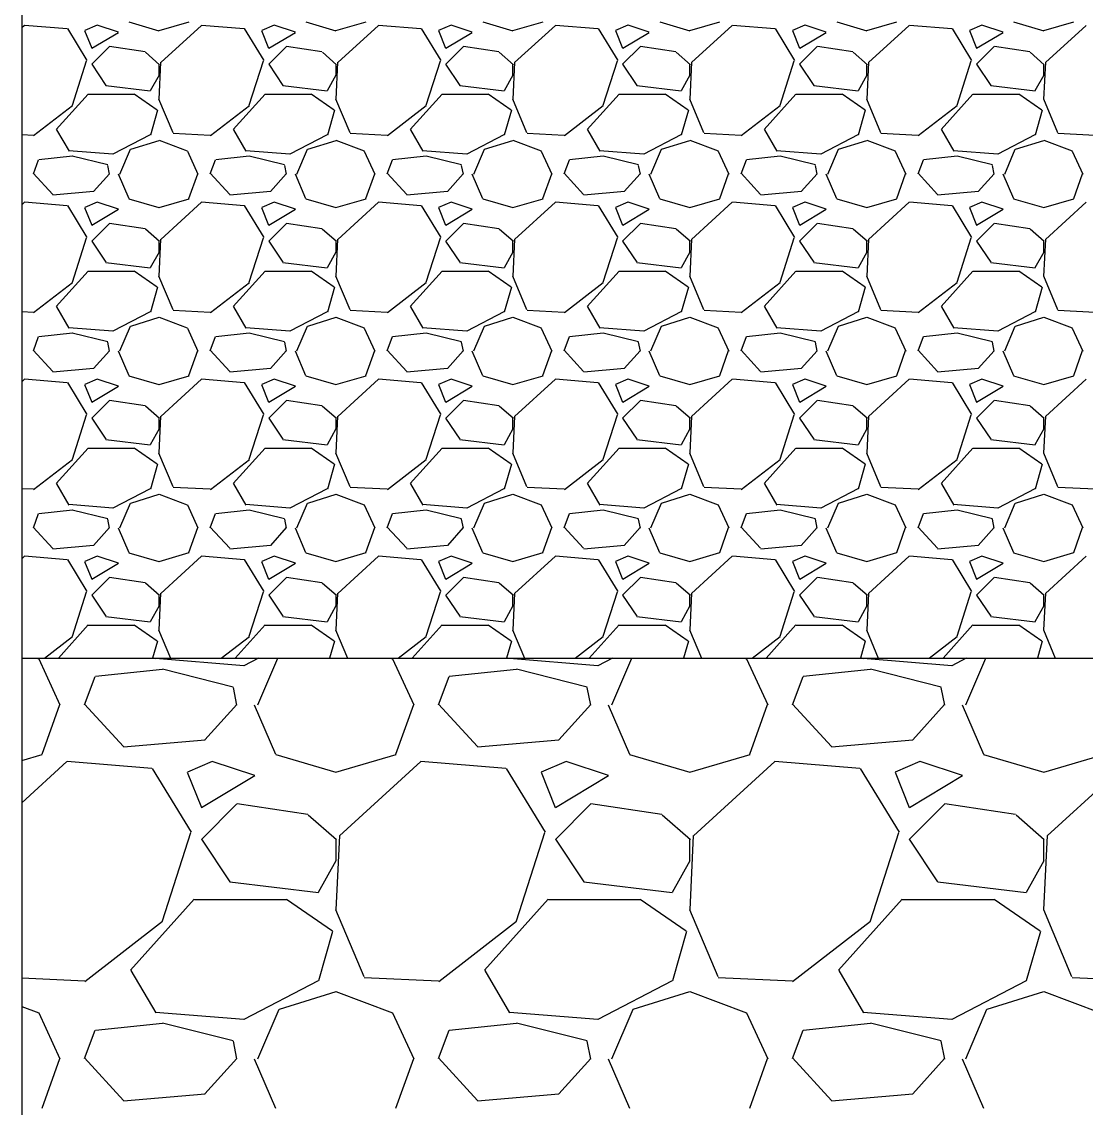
# Model space of a CAD drawing. Header units: metres. Extents: x 0 to 298, y 0 to 162.
# Drawn here: x 124.583 to 126.478, y 49.542 to 51.477 of the extents above; entities that cross this region are included whole.
import ezdxf

# ---------------------------------------------------------------- set-up
doc = ezdxf.new("R2010")
doc.units = ezdxf.units.M
doc.header["$MEASUREMENT"] = 0

msp = doc.modelspace()

# ---------------------------------------------------------------- linework, layer by layer
for p, q in [((124.58303, 53.5635), (124.58303, 47.10493)), ((124.77375, 51.47657), (124.8273, 51.46082)), ((124.82747, 51.46093), (124.88103, 51.47668)), ((125.08878, 51.47657), (125.14234, 51.46082)), ((125.14251, 51.46093), (125.19606, 51.47668)), ((125.40381, 51.47657), (125.45737, 51.46082)), ((125.45754, 51.46093), (125.5111, 51.47668)), ((125.71885, 51.47657), (125.7724, 51.46082)), ((125.77257, 51.46093), (125.82613, 51.47668)), ((126.03388, 51.47657), (126.08744, 51.46082)), ((126.08761, 51.46093), (126.14116, 51.47668)), ((126.34892, 51.47657), (126.40247, 51.46082)), ((126.40264, 51.46093), (126.4562, 51.47668)), ((124.58789, 51.47034), (124.58303, 51.4659)), ((124.66373, 51.464), (124.58812, 51.4703)), ((124.69947, 51.40771), (124.66482, 51.46442)), ((124.69494, 51.46094), (124.70754, 51.42944)), ((124.71725, 51.47054), (124.6952, 51.46109)), ((124.70789, 51.42951), (124.75515, 51.45786)), ((124.75515, 51.45792), (124.71734, 51.47052)), ((124.90292, 51.47033), (124.83046, 51.40418)), ((124.97876, 51.464), (124.90315, 51.4703)), ((125.01451, 51.40771), (124.97986, 51.46442)), ((125.00998, 51.46094), (125.02258, 51.42944)), ((125.03228, 51.47054), (125.01023, 51.46109)), ((125.02292, 51.42951), (125.07018, 51.45786)), ((125.07018, 51.45792), (125.03238, 51.47052)), ((125.21795, 51.47033), (125.1455, 51.40418)), ((125.2938, 51.464), (125.21819, 51.4703)), ((125.32955, 51.40771), (125.29489, 51.46442)), ((125.32501, 51.46094), (125.33761, 51.42944)), ((125.34732, 51.47054), (125.32527, 51.46109)), ((125.33796, 51.42951), (125.38521, 51.45786)), ((125.38522, 51.45792), (125.34741, 51.47052)), ((125.53299, 51.47033), (125.46053, 51.40418)), ((125.60883, 51.464), (125.53322, 51.4703)), ((125.64458, 51.40772), (125.60993, 51.46442)), ((125.64004, 51.46094), (125.65264, 51.42944)), ((125.66235, 51.47054), (125.6403, 51.46109)), ((125.65299, 51.42951), (125.70025, 51.45786)), ((125.70025, 51.45792), (125.66245, 51.47052)), ((125.84802, 51.47033), (125.77556, 51.40418)), ((125.92386, 51.464), (125.84826, 51.4703)), ((125.95962, 51.40772), (125.92497, 51.46442)), ((125.95508, 51.46094), (125.96768, 51.42944)), ((125.97739, 51.47054), (125.95533, 51.46109)), ((125.96803, 51.42951), (126.01528, 51.45786)), ((126.01529, 51.45792), (125.97748, 51.47052)), ((126.16305, 51.47033), (126.0906, 51.40418)), ((126.2389, 51.464), (126.16329, 51.4703)), ((126.27466, 51.40772), (126.24, 51.46442)), ((126.27011, 51.46094), (126.28271, 51.42944)), ((126.29242, 51.47054), (126.27037, 51.46109)), ((126.28306, 51.42951), (126.33032, 51.45786)), ((126.33032, 51.45792), (126.29252, 51.47052)), ((126.47809, 51.47033), (126.40563, 51.40418)), ((124.73923, 51.43253), (124.70773, 51.40103)), ((124.80251, 51.42321), (124.7395, 51.43266)), ((124.82835, 51.40028), (124.80315, 51.42233)), ((125.05427, 51.43253), (125.02276, 51.40103)), ((125.11754, 51.42321), (125.05454, 51.43266)), ((125.14339, 51.40028), (125.11819, 51.42233)), ((125.3693, 51.43253), (125.3378, 51.40103)), ((125.43258, 51.42321), (125.36957, 51.43266)), ((125.45842, 51.40028), (125.43322, 51.42233)), ((125.68434, 51.43253), (125.65283, 51.40103)), ((125.74761, 51.42321), (125.6846, 51.43266)), ((125.77346, 51.40027), (125.74826, 51.42233)), ((125.99937, 51.43253), (125.96787, 51.40103)), ((126.06264, 51.42321), (125.99964, 51.43266)), ((126.0885, 51.40027), (126.06329, 51.42232)), ((126.3144, 51.43253), (126.2829, 51.40103)), ((126.37768, 51.42321), (126.31467, 51.43266)), ((126.40353, 51.40027), (126.37833, 51.42232)), ((124.67313, 51.32826), (124.69834, 51.40702)), ((124.70764, 51.40129), (124.73284, 51.36349)), ((124.83028, 51.40464), (124.82713, 51.33849)), ((124.82749, 51.38221), (124.82749, 51.40111)), ((124.98817, 51.32826), (125.01337, 51.40702)), ((125.02268, 51.40129), (125.04788, 51.36349)), ((125.14531, 51.40464), (125.14216, 51.33849)), ((125.14253, 51.38221), (125.14253, 51.40111)), ((125.3032, 51.32826), (125.32841, 51.40702)), ((125.33771, 51.40129), (125.36291, 51.36349)), ((125.46034, 51.40465), (125.45719, 51.33849)), ((125.45756, 51.38221), (125.45756, 51.40111)), ((125.61824, 51.32826), (125.64344, 51.40702)), ((125.65274, 51.40129), (125.67795, 51.36349)), ((125.77537, 51.40465), (125.77222, 51.33849)), ((125.77259, 51.38221), (125.77259, 51.40111)), ((125.93327, 51.32826), (125.95847, 51.40702)), ((125.96778, 51.40129), (125.99298, 51.36349)), ((126.09041, 51.40465), (126.08726, 51.33849)), ((126.08763, 51.38221), (126.08763, 51.40111)), ((126.2483, 51.32826), (126.27351, 51.40702)), ((126.28281, 51.40129), (126.30801, 51.36349)), ((126.40544, 51.40465), (126.40229, 51.33849)), ((126.40266, 51.38221), (126.40266, 51.40111)), ((124.81231, 51.35405), (124.82806, 51.3824)), ((125.12734, 51.35405), (125.14309, 51.3824)), ((125.44238, 51.35405), (125.45813, 51.3824)), ((125.75741, 51.35405), (125.77316, 51.38241)), ((126.07245, 51.35405), (126.0882, 51.38241)), ((126.38748, 51.35405), (126.40324, 51.38241)), ((124.73303, 51.36317), (124.81179, 51.35372)), ((125.04807, 51.36317), (125.12683, 51.35372)), ((125.3631, 51.36317), (125.44186, 51.35372)), ((125.67813, 51.36317), (125.75689, 51.35372)), ((125.99317, 51.36317), (126.07193, 51.35372)), ((126.3082, 51.36317), (126.38696, 51.35372)), ((124.64454, 51.28494), (124.70125, 51.34795)), ((124.70148, 51.34755), (124.78339, 51.34755)), ((124.78323, 51.34834), (124.82418, 51.31999)), ((124.82662, 51.33941), (124.85182, 51.27956)), ((124.95958, 51.28495), (125.01628, 51.34795)), ((125.01651, 51.34755), (125.09842, 51.34755)), ((125.09826, 51.34834), (125.13921, 51.31999)), ((125.14165, 51.33942), (125.16686, 51.27956)), ((125.27461, 51.28495), (125.33132, 51.34795)), ((125.33155, 51.34755), (125.41346, 51.34755)), ((125.41329, 51.34834), (125.45425, 51.31999)), ((125.45669, 51.33942), (125.48189, 51.27956)), ((125.58964, 51.28495), (125.64635, 51.34796)), ((125.64658, 51.34755), (125.72849, 51.34755)), ((125.72833, 51.34834), (125.76928, 51.31999)), ((125.77172, 51.33942), (125.79692, 51.27957)), ((125.90468, 51.28495), (125.96138, 51.34796)), ((125.96161, 51.34755), (126.04352, 51.34755)), ((126.04336, 51.34835), (126.08432, 51.31999)), ((126.08675, 51.33943), (126.11195, 51.27957)), ((126.21971, 51.28495), (126.27641, 51.34796)), ((126.27665, 51.34755), (126.35856, 51.34755)), ((126.35839, 51.34835), (126.39935, 51.31999)), ((126.40178, 51.33943), (126.42698, 51.27957)), ((124.60395, 51.27412), (124.67326, 51.32767)), ((124.82468, 51.31908), (124.81208, 51.27498)), ((124.91898, 51.27411), (124.98829, 51.32767)), ((125.13971, 51.31908), (125.12711, 51.27498)), ((125.23402, 51.27411), (125.30332, 51.32767)), ((125.45475, 51.31908), (125.44214, 51.27497)), ((125.54905, 51.27411), (125.61836, 51.32766)), ((125.76978, 51.31908), (125.75718, 51.27497)), ((125.86408, 51.27411), (125.93339, 51.32766)), ((126.08482, 51.31908), (126.07221, 51.27497)), ((126.17912, 51.2741), (126.24843, 51.32766)), ((126.39985, 51.31908), (126.38725, 51.27497)), ((124.66778, 51.24643), (124.64572, 51.28423)), ((124.98281, 51.24643), (124.96076, 51.28423)), ((125.29785, 51.24643), (125.2758, 51.28423)), ((125.61288, 51.24643), (125.59083, 51.28423)), ((125.92792, 51.24643), (125.90587, 51.28423)), ((126.24296, 51.24642), (126.2209, 51.28423)), ((124.58303, 51.27602), (124.60373, 51.27503)), ((124.81152, 51.27547), (124.74536, 51.24081)), ((124.7771, 51.24984), (124.82751, 51.26559)), ((124.82741, 51.26568), (124.87782, 51.24677)), ((124.8526, 51.27818), (124.91876, 51.27503)), ((125.12655, 51.27547), (125.06039, 51.24081)), ((125.09213, 51.24984), (125.14254, 51.26559)), ((125.14245, 51.26568), (125.19285, 51.24677)), ((125.16764, 51.27818), (125.23379, 51.27503)), ((125.44158, 51.27547), (125.37543, 51.24082)), ((125.40717, 51.24984), (125.45757, 51.26559)), ((125.45748, 51.26568), (125.50789, 51.24677)), ((125.48267, 51.27818), (125.54883, 51.27503)), ((125.75662, 51.27547), (125.69046, 51.24082)), ((125.7222, 51.24984), (125.77261, 51.26559)), ((125.77251, 51.26568), (125.82292, 51.24677)), ((125.7977, 51.27818), (125.86386, 51.27503)), ((126.07165, 51.27547), (126.00549, 51.24082)), ((126.03724, 51.24984), (126.08764, 51.26559)), ((126.08755, 51.26568), (126.13795, 51.24677)), ((126.11274, 51.27818), (126.17889, 51.27503)), ((126.38668, 51.27547), (126.32052, 51.24082)), ((126.35227, 51.24984), (126.40267, 51.26559)), ((126.40258, 51.26568), (126.45299, 51.24677)), ((126.42777, 51.27818), (126.49393, 51.27503)), ((124.74548, 51.24082), (124.66672, 51.24712)), ((124.75778, 51.20566), (124.77668, 51.24977)), ((124.87791, 51.24653), (124.89682, 51.20558)), ((125.06051, 51.24082), (124.98175, 51.24712)), ((125.07281, 51.20566), (125.09171, 51.24977)), ((125.19295, 51.24653), (125.21185, 51.20558)), ((125.37555, 51.24082), (125.29679, 51.24712)), ((125.38784, 51.20566), (125.40674, 51.24977)), ((125.50798, 51.24653), (125.52688, 51.20558)), ((125.69058, 51.24082), (125.61182, 51.24712)), ((125.70288, 51.20566), (125.72178, 51.24977)), ((125.82302, 51.24653), (125.84192, 51.20558)), ((126.00561, 51.24082), (125.92685, 51.24712)), ((126.01791, 51.20566), (126.03681, 51.24977)), ((126.13805, 51.24653), (126.15695, 51.20558)), ((126.32065, 51.24082), (126.24189, 51.24712)), ((126.33294, 51.20566), (126.35184, 51.24977)), ((126.45308, 51.24653), (126.47198, 51.20558)), ((124.6037, 51.20599), (124.61315, 51.23119)), ((124.67318, 51.2372), (124.61332, 51.2309)), ((124.73604, 51.22173), (124.67304, 51.23748)), ((124.73928, 51.20534), (124.73613, 51.2211)), ((124.91873, 51.20599), (124.92818, 51.23119)), ((124.98821, 51.2372), (124.92836, 51.2309)), ((125.05108, 51.22173), (124.98807, 51.23748)), ((125.05432, 51.20534), (125.05117, 51.22109)), ((125.23376, 51.20599), (125.24322, 51.23119)), ((125.30325, 51.2372), (125.24339, 51.2309)), ((125.36611, 51.22173), (125.3031, 51.23748)), ((125.36935, 51.20534), (125.3662, 51.22109)), ((125.5488, 51.20599), (125.55825, 51.23119)), ((125.61828, 51.2372), (125.55843, 51.2309)), ((125.68114, 51.22173), (125.61814, 51.23748)), ((125.68439, 51.20534), (125.68123, 51.22109)), ((125.86383, 51.20599), (125.87328, 51.23119)), ((125.93332, 51.2372), (125.87346, 51.2309)), ((125.99618, 51.22173), (125.93317, 51.23749)), ((125.99942, 51.20534), (125.99627, 51.22109)), ((126.17887, 51.20599), (126.18832, 51.23119)), ((126.24835, 51.2372), (126.18849, 51.2309)), ((126.31121, 51.22173), (126.24821, 51.23749)), ((126.31445, 51.20534), (126.3113, 51.22109)), ((124.63828, 51.16936), (124.60362, 51.20716)), ((124.73905, 51.20619), (124.7107, 51.17468)), ((124.75454, 51.20593), (124.77345, 51.16182)), ((124.88072, 51.16216), (124.89647, 51.20627)), ((124.95331, 51.16936), (124.91866, 51.20716)), ((125.05409, 51.20619), (125.02573, 51.17469)), ((125.06958, 51.20593), (125.08848, 51.16182)), ((125.19575, 51.16216), (125.2115, 51.20627)), ((125.26834, 51.16936), (125.23369, 51.20717)), ((125.36912, 51.20619), (125.34077, 51.17469)), ((125.38461, 51.20593), (125.40351, 51.16182)), ((125.51079, 51.16216), (125.52654, 51.20627)), ((125.58338, 51.16937), (125.54872, 51.20717)), ((125.68415, 51.20619), (125.6558, 51.17469)), ((125.69964, 51.20593), (125.71854, 51.16182)), ((125.82582, 51.16217), (125.84157, 51.20627)), ((125.89841, 51.16937), (125.86376, 51.20717)), ((125.99919, 51.20619), (125.97083, 51.17469)), ((126.01468, 51.20593), (126.03358, 51.16182)), ((126.14085, 51.16217), (126.1566, 51.20627)), ((126.21344, 51.16937), (126.17879, 51.20718)), ((126.31422, 51.20619), (126.28587, 51.17469)), ((126.32971, 51.20593), (126.34861, 51.16182)), ((126.45588, 51.16217), (126.47164, 51.20627)), ((124.71088, 51.17425), (124.63843, 51.16795)), ((125.02592, 51.17425), (124.95346, 51.16795)), ((125.34095, 51.17425), (125.26849, 51.16795)), ((125.65599, 51.17425), (125.58353, 51.16795)), ((125.97102, 51.17425), (125.89856, 51.16795)), ((126.28605, 51.17425), (126.2136, 51.16795)), ((124.58789, 51.1553), (124.58303, 51.15086)), ((124.66373, 51.14897), (124.58812, 51.15527)), ((124.69947, 51.09268), (124.66482, 51.14939)), ((124.69494, 51.14591), (124.70754, 51.11441)), ((124.71725, 51.15551), (124.6952, 51.14606)), ((124.75515, 51.14289), (124.71734, 51.15549)), ((124.77375, 51.16154), (124.8273, 51.14579)), ((124.82747, 51.14589), (124.88103, 51.16164)), ((124.90292, 51.1553), (124.83046, 51.08914)), ((124.97876, 51.14897), (124.90315, 51.15527)), ((125.01451, 51.09268), (124.97986, 51.14939)), ((125.00998, 51.14591), (125.02258, 51.11441)), ((125.03229, 51.15551), (125.01023, 51.14606)), ((125.07018, 51.14289), (125.03238, 51.15549)), ((125.08878, 51.16154), (125.14234, 51.14579)), ((125.1425, 51.14589), (125.19606, 51.16164)), ((125.21795, 51.1553), (125.1455, 51.08914)), ((125.2938, 51.14897), (125.21819, 51.15527)), ((125.32955, 51.09268), (125.29489, 51.14939)), ((125.32501, 51.14591), (125.33761, 51.11441)), ((125.34732, 51.15551), (125.32527, 51.14606)), ((125.38522, 51.14289), (125.34741, 51.15549)), ((125.40382, 51.16154), (125.45737, 51.14579)), ((125.45754, 51.14589), (125.51109, 51.16164)), ((125.53299, 51.1553), (125.46053, 51.08914)), ((125.60883, 51.14897), (125.53322, 51.15527)), ((125.64458, 51.09268), (125.60993, 51.14939)), ((125.64004, 51.14591), (125.65264, 51.11441)), ((125.66235, 51.15551), (125.6403, 51.14606)), ((125.70025, 51.14289), (125.66245, 51.15549)), ((125.71885, 51.16154), (125.77241, 51.14579)), ((125.77257, 51.14589), (125.82613, 51.16164)), ((125.84802, 51.1553), (125.77556, 51.08914)), ((125.92386, 51.14897), (125.84826, 51.15527)), ((125.95962, 51.09268), (125.92497, 51.14939)), ((125.95508, 51.14591), (125.96768, 51.11441)), ((125.97739, 51.15551), (125.95533, 51.14606)), ((126.01528, 51.14289), (125.97748, 51.15549)), ((126.03388, 51.16154), (126.08744, 51.14579)), ((126.08761, 51.14589), (126.14116, 51.16164)), ((126.16305, 51.1553), (126.0906, 51.08914)), ((126.2389, 51.14897), (126.16329, 51.15527)), ((126.27466, 51.09268), (126.24, 51.14939)), ((126.27011, 51.14591), (126.28271, 51.11441)), ((126.29242, 51.15551), (126.27037, 51.14606)), ((126.33032, 51.14289), (126.29252, 51.15549)), ((126.34892, 51.16154), (126.40247, 51.14579)), ((126.40264, 51.14589), (126.45619, 51.16164)), ((126.47809, 51.1553), (126.40563, 51.08914)), ((124.70789, 51.11448), (124.75515, 51.14283)), ((125.02293, 51.11448), (125.07018, 51.14283)), ((125.33796, 51.11448), (125.38522, 51.14283)), ((125.65299, 51.11448), (125.70025, 51.14283)), ((125.96803, 51.11448), (126.01528, 51.14283)), ((126.28306, 51.11448), (126.33032, 51.14283)), ((124.73923, 51.1175), (124.70773, 51.086)), ((124.80251, 51.10818), (124.7395, 51.11763)), ((124.82835, 51.08525), (124.80315, 51.1073)), ((125.05427, 51.1175), (125.02276, 51.086)), ((125.11754, 51.10818), (125.05453, 51.11763)), ((125.14339, 51.08525), (125.11818, 51.1073)), ((125.3693, 51.1175), (125.3378, 51.08599)), ((125.43257, 51.10818), (125.36957, 51.11763)), ((125.45842, 51.08524), (125.43322, 51.1073)), ((125.68434, 51.1175), (125.65283, 51.08599)), ((125.74761, 51.10818), (125.6846, 51.11763)), ((125.77346, 51.08524), (125.74826, 51.10729)), ((125.99937, 51.1175), (125.96787, 51.08599)), ((126.06264, 51.10818), (125.99964, 51.11763)), ((126.08849, 51.08524), (126.06329, 51.10729)), ((126.3144, 51.1175), (126.2829, 51.08599)), ((126.37768, 51.10818), (126.31467, 51.11763)), ((126.40353, 51.08524), (126.37833, 51.10729)), ((124.67313, 51.01323), (124.69834, 51.09199)), ((124.70764, 51.08626), (124.73285, 51.04845)), ((124.83028, 51.08961), (124.82713, 51.02345)), ((124.82749, 51.06717), (124.82749, 51.08607)), ((124.98817, 51.01323), (125.01337, 51.09199)), ((125.02268, 51.08626), (125.04788, 51.04845)), ((125.14531, 51.08961), (125.14216, 51.02345)), ((125.14253, 51.06717), (125.14253, 51.08607)), ((125.3032, 51.01323), (125.32841, 51.09199)), ((125.33771, 51.08626), (125.36291, 51.04845)), ((125.46034, 51.08961), (125.45719, 51.02345)), ((125.45756, 51.06717), (125.45756, 51.08607)), ((125.61824, 51.01323), (125.64344, 51.09198)), ((125.65274, 51.08626), (125.67795, 51.04845)), ((125.77537, 51.08961), (125.77222, 51.02346)), ((125.77259, 51.06717), (125.77259, 51.08607)), ((125.93327, 51.01323), (125.95847, 51.09198)), ((125.96778, 51.08626), (125.99298, 51.04845)), ((126.09041, 51.08961), (126.08726, 51.02346)), ((126.08763, 51.06717), (126.08763, 51.08607)), ((126.2483, 51.01322), (126.27351, 51.09198)), ((126.28281, 51.08626), (126.30801, 51.04845)), ((126.40544, 51.08961), (126.40229, 51.02346)), ((126.40266, 51.06717), (126.40266, 51.08607)), ((124.81231, 51.03902), (124.82806, 51.06737)), ((125.12734, 51.03902), (125.14309, 51.06737)), ((125.44238, 51.03902), (125.45813, 51.06737)), ((125.75741, 51.03902), (125.77317, 51.06737)), ((126.07245, 51.03902), (126.0882, 51.06737)), ((126.38748, 51.03902), (126.40324, 51.06737)), ((124.73303, 51.04814), (124.81179, 51.03869)), ((125.04807, 51.04814), (125.12682, 51.03869)), ((125.3631, 51.04814), (125.44186, 51.03869)), ((125.67813, 51.04814), (125.75689, 51.03869)), ((125.99317, 51.04814), (126.07193, 51.03869)), ((126.3082, 51.04814), (126.38696, 51.03869)), ((124.64454, 50.96991), (124.70125, 51.03292)), ((124.70148, 51.03252), (124.78339, 51.03252)), ((124.78323, 51.0333), (124.82418, 51.00495)), ((124.95958, 50.96991), (125.01628, 51.03292)), ((125.01651, 51.03252), (125.09842, 51.03252)), ((125.09826, 51.0333), (125.13922, 51.00495)), ((125.27461, 50.96991), (125.33131, 51.03292)), ((125.33155, 51.03252), (125.41346, 51.03252)), ((125.41329, 51.03331), (125.45425, 51.00495)), ((125.58964, 50.96992), (125.64635, 51.03292)), ((125.64658, 51.03252), (125.72849, 51.03252)), ((125.72833, 51.03331), (125.76928, 51.00495)), ((125.90468, 50.96992), (125.96138, 51.03292)), ((125.96161, 51.03252), (126.04352, 51.03252)), ((126.04336, 51.03331), (126.08432, 51.00496)), ((126.21971, 50.96992), (126.27641, 51.03292)), ((126.27665, 51.03252), (126.35856, 51.03252)), ((126.35839, 51.03331), (126.39935, 51.00496)), ((124.60395, 50.95908), (124.67326, 51.01264)), ((124.82662, 51.02438), (124.85183, 50.96452)), ((124.91898, 50.95908), (124.98829, 51.01263)), ((125.14165, 51.02438), (125.16686, 50.96453)), ((125.23402, 50.95907), (125.30332, 51.01263)), ((125.45669, 51.02438), (125.48189, 50.96453)), ((125.54905, 50.95907), (125.61836, 51.01263)), ((125.77172, 51.02439), (125.79692, 50.96453)), ((125.86409, 50.95907), (125.93339, 51.01262)), ((126.08675, 51.02439), (126.11195, 50.96453)), ((126.17912, 50.95906), (126.24843, 51.01262)), ((126.40178, 51.02439), (126.42698, 50.96454)), ((124.82468, 51.00405), (124.81208, 50.95994)), ((125.13971, 51.00405), (125.12711, 50.95994)), ((125.45475, 51.00405), (125.44214, 50.95994)), ((125.76978, 51.00405), (125.75718, 50.95994)), ((126.08482, 51.00404), (126.07221, 50.95994)), ((126.39985, 51.00404), (126.38725, 50.95994)), ((124.66777, 50.93139), (124.64572, 50.9692)), ((124.98281, 50.93139), (124.96076, 50.9692)), ((125.29785, 50.93139), (125.27579, 50.9692)), ((125.61288, 50.93139), (125.59083, 50.9692)), ((125.92792, 50.93139), (125.90587, 50.9692)), ((126.24295, 50.93139), (126.2209, 50.9692)), ((124.58303, 50.96098), (124.60373, 50.96)), ((124.81151, 50.96043), (124.74536, 50.92578)), ((124.7771, 50.93481), (124.8275, 50.95056)), ((124.82741, 50.95064), (124.87782, 50.93174)), ((124.8526, 50.96315), (124.91876, 50.96)), ((125.12655, 50.96044), (125.06039, 50.92578)), ((125.09213, 50.93481), (125.14254, 50.95056)), ((125.14245, 50.95064), (125.19285, 50.93174)), ((125.16764, 50.96315), (125.23379, 50.96)), ((125.44158, 50.96044), (125.37542, 50.92578)), ((125.40717, 50.93481), (125.45757, 50.95056)), ((125.45748, 50.95064), (125.50789, 50.93174)), ((125.48267, 50.96315), (125.54883, 50.96)), ((125.75661, 50.96044), (125.69046, 50.92579)), ((125.7222, 50.93481), (125.77261, 50.95056)), ((125.77251, 50.95064), (125.82292, 50.93174)), ((125.7977, 50.96315), (125.86386, 50.96)), ((126.07165, 50.96044), (126.00549, 50.92579)), ((126.03723, 50.93481), (126.08764, 50.95056)), ((126.08755, 50.95064), (126.13795, 50.93174)), ((126.11274, 50.96315), (126.1789, 50.96)), ((126.38668, 50.96044), (126.32052, 50.92579)), ((126.35227, 50.93481), (126.40267, 50.95056)), ((126.40258, 50.95064), (126.45299, 50.93174)), ((126.42777, 50.96315), (126.49393, 50.96)), ((124.74548, 50.92578), (124.66672, 50.93208)), ((124.75778, 50.89063), (124.77668, 50.93473)), ((124.87791, 50.9315), (124.89682, 50.89055)), ((125.06051, 50.92578), (124.98175, 50.93208)), ((125.07281, 50.89063), (125.09171, 50.93473)), ((125.19295, 50.9315), (125.21185, 50.89055)), ((125.37555, 50.92578), (125.29679, 50.93208)), ((125.38784, 50.89063), (125.40674, 50.93473)), ((125.50798, 50.9315), (125.52688, 50.89055)), ((125.69058, 50.92578), (125.61182, 50.93208)), ((125.70287, 50.89063), (125.72178, 50.93473)), ((125.82301, 50.9315), (125.84192, 50.89054)), ((126.00561, 50.92578), (125.92686, 50.93208)), ((126.01791, 50.89063), (126.03681, 50.93473)), ((126.13805, 50.9315), (126.15695, 50.89054)), ((126.32065, 50.92578), (126.24189, 50.93208)), ((126.33294, 50.89063), (126.35184, 50.93473)), ((126.45308, 50.9315), (126.47198, 50.89054)), ((124.6037, 50.89096), (124.61315, 50.91616)), ((124.67318, 50.92217), (124.61332, 50.91587)), ((124.73604, 50.9067), (124.67304, 50.92245)), ((124.91873, 50.89096), (124.92818, 50.91616)), ((124.98821, 50.92217), (124.92836, 50.91587)), ((125.05108, 50.9067), (124.98807, 50.92245)), ((125.23376, 50.89096), (125.24322, 50.91616)), ((125.30325, 50.92217), (125.24339, 50.91587)), ((125.36611, 50.9067), (125.3031, 50.92245)), ((125.5488, 50.89096), (125.55825, 50.91616)), ((125.61828, 50.92217), (125.55842, 50.91587)), ((125.68115, 50.9067), (125.61814, 50.92245)), ((125.86383, 50.89096), (125.87328, 50.91616)), ((125.93331, 50.92217), (125.87346, 50.91587)), ((125.99618, 50.9067), (125.93317, 50.92245)), ((126.17887, 50.89096), (126.18832, 50.91616)), ((126.24835, 50.92217), (126.18849, 50.91587)), ((126.31121, 50.9067), (126.24821, 50.92245)), ((124.63828, 50.85432), (124.60362, 50.89212)), ((124.73928, 50.89031), (124.73613, 50.90606)), ((124.95331, 50.85432), (124.91866, 50.89213)), ((125.05432, 50.89031), (125.05117, 50.90606)), ((125.26834, 50.85433), (125.23369, 50.89213)), ((125.36935, 50.89031), (125.3662, 50.90606)), ((125.58338, 50.85433), (125.54872, 50.89213)), ((125.68439, 50.89031), (125.68123, 50.90606)), ((125.89841, 50.85433), (125.86376, 50.89214)), ((125.99942, 50.89031), (125.99627, 50.90606)), ((126.21344, 50.85434), (126.17879, 50.89214)), ((126.31445, 50.8903), (126.3113, 50.90606)), ((124.73905, 50.89115), (124.7107, 50.85965)), ((124.75455, 50.89089), (124.77345, 50.84679)), ((124.88072, 50.84713), (124.89647, 50.89123)), ((125.05409, 50.89116), (125.02573, 50.85965)), ((125.06958, 50.89089), (125.08848, 50.84679)), ((125.19575, 50.84713), (125.2115, 50.89123)), ((125.36912, 50.89116), (125.34077, 50.85965)), ((125.38461, 50.89089), (125.40351, 50.84679)), ((125.51078, 50.84713), (125.52654, 50.89124)), ((125.68415, 50.89116), (125.6558, 50.85965)), ((125.69964, 50.89089), (125.71855, 50.84679)), ((125.82582, 50.84713), (125.84157, 50.89124)), ((125.99918, 50.89116), (125.97083, 50.85966)), ((126.01468, 50.89089), (126.03358, 50.84679)), ((126.14085, 50.84713), (126.1566, 50.89124)), ((126.31422, 50.89116), (126.28586, 50.85966)), ((126.32971, 50.8909), (126.34861, 50.84679)), ((126.45588, 50.84713), (126.47164, 50.89124)), ((124.71089, 50.85921), (124.63843, 50.85291)), ((125.02592, 50.85921), (124.95346, 50.85291)), ((125.34095, 50.85921), (125.2685, 50.85291)), ((125.65599, 50.85921), (125.58353, 50.85291)), ((125.97102, 50.85921), (125.89856, 50.85291)), ((126.28606, 50.85921), (126.2136, 50.85291)), ((124.58789, 50.84027), (124.58303, 50.83583)), ((124.66373, 50.83394), (124.58812, 50.84024)), ((124.69947, 50.77765), (124.66482, 50.83435)), ((124.71725, 50.84047), (124.6952, 50.83102)), ((124.75515, 50.82785), (124.71734, 50.84045)), ((124.77375, 50.84651), (124.82731, 50.83076)), ((124.82747, 50.83086), (124.88103, 50.84661)), ((124.90292, 50.84027), (124.83046, 50.77411)), ((124.97876, 50.83394), (124.90315, 50.84024)), ((125.01451, 50.77765), (124.97985, 50.83435)), ((125.03229, 50.84047), (125.01023, 50.83102)), ((125.07018, 50.82785), (125.03238, 50.84045)), ((125.08878, 50.84651), (125.14234, 50.83076)), ((125.1425, 50.83086), (125.19606, 50.84661)), ((125.21795, 50.84027), (125.1455, 50.77411)), ((125.2938, 50.83394), (125.21819, 50.84024)), ((125.32954, 50.77765), (125.29489, 50.83435)), ((125.34732, 50.84048), (125.32527, 50.83102)), ((125.38522, 50.82785), (125.34741, 50.84045)), ((125.40382, 50.84651), (125.45737, 50.83076)), ((125.45754, 50.83086), (125.51109, 50.84661)), ((125.53299, 50.84027), (125.46053, 50.77411)), ((125.60883, 50.83394), (125.53322, 50.84024)), ((125.64458, 50.77765), (125.60993, 50.83435)), ((125.66235, 50.84048), (125.6403, 50.83102)), ((125.70025, 50.82785), (125.66245, 50.84045)), ((125.71885, 50.84651), (125.77241, 50.83076)), ((125.77257, 50.83086), (125.82613, 50.84661)), ((125.84802, 50.84027), (125.77556, 50.77411)), ((125.92386, 50.83394), (125.84826, 50.84024)), ((125.95962, 50.77765), (125.92496, 50.83435)), ((125.97739, 50.84048), (125.95533, 50.83103)), ((126.01528, 50.82785), (125.97748, 50.84045)), ((126.03388, 50.84651), (126.08744, 50.83076)), ((126.0876, 50.83086), (126.14116, 50.84661)), ((126.16305, 50.84027), (126.09059, 50.77411)), ((126.2389, 50.83394), (126.16329, 50.84024)), ((126.27465, 50.77765), (126.24, 50.83435)), ((126.29242, 50.84048), (126.27037, 50.83103)), ((126.33032, 50.82785), (126.29251, 50.84045)), ((126.34892, 50.84651), (126.40247, 50.83076)), ((126.40264, 50.83086), (126.45619, 50.84661)), ((126.47809, 50.84027), (126.40563, 50.77411)), ((124.69494, 50.83088), (124.70754, 50.79937)), ((124.70789, 50.79944), (124.75515, 50.8278)), ((125.00998, 50.83088), (125.02258, 50.79937)), ((125.02293, 50.79944), (125.07018, 50.8278)), ((125.32501, 50.83088), (125.33761, 50.79937)), ((125.33796, 50.79944), (125.38522, 50.8278)), ((125.64004, 50.83088), (125.65264, 50.79937)), ((125.653, 50.79944), (125.70025, 50.8278)), ((125.95508, 50.83088), (125.96768, 50.79937)), ((125.96803, 50.79944), (126.01528, 50.8278)), ((126.27011, 50.83088), (126.28271, 50.79937)), ((126.28306, 50.79944), (126.33032, 50.8278)), ((124.73923, 50.80246), (124.70773, 50.77096)), ((124.8025, 50.79314), (124.7395, 50.80259)), ((125.05427, 50.80246), (125.02276, 50.77096)), ((125.11754, 50.79314), (125.05453, 50.80259)), ((125.3693, 50.80246), (125.3378, 50.77096)), ((125.43257, 50.79314), (125.36957, 50.80259)), ((125.68434, 50.80246), (125.65283, 50.77096)), ((125.74761, 50.79314), (125.6846, 50.80259)), ((125.99937, 50.80246), (125.96787, 50.77096)), ((126.06264, 50.79314), (125.99963, 50.80259)), ((126.3144, 50.80246), (126.2829, 50.77096)), ((126.37767, 50.79314), (126.31467, 50.80259)), ((124.67313, 50.6982), (124.69834, 50.77695)), ((124.82835, 50.77022), (124.80315, 50.79227)), ((124.98817, 50.69819), (125.01337, 50.77695)), ((125.14338, 50.77021), (125.11818, 50.79227)), ((125.3032, 50.69819), (125.3284, 50.77695)), ((125.45842, 50.77021), (125.43322, 50.79226)), ((125.61824, 50.69819), (125.64344, 50.77695)), ((125.77346, 50.77021), (125.74825, 50.79226)), ((125.93327, 50.69819), (125.95847, 50.77695)), ((126.08849, 50.77021), (126.06329, 50.79226)), ((126.2483, 50.69819), (126.27351, 50.77695)), ((126.40353, 50.77021), (126.37832, 50.79226)), ((124.70764, 50.77122), (124.73285, 50.73342)), ((124.83028, 50.77458), (124.82713, 50.70842)), ((124.82749, 50.75214), (124.82749, 50.77104)), ((125.02268, 50.77122), (125.04788, 50.73342)), ((125.14531, 50.77458), (125.14216, 50.70842)), ((125.14253, 50.75214), (125.14253, 50.77104)), ((125.33771, 50.77122), (125.36291, 50.73342)), ((125.46034, 50.77458), (125.45719, 50.70842)), ((125.45756, 50.75214), (125.45756, 50.77104)), ((125.65274, 50.77122), (125.67795, 50.73342)), ((125.77537, 50.77458), (125.77222, 50.70842)), ((125.77259, 50.75214), (125.77259, 50.77104)), ((125.96778, 50.77122), (125.99298, 50.73342)), ((126.09041, 50.77458), (126.08726, 50.70842)), ((126.08763, 50.75214), (126.08763, 50.77104)), ((126.28281, 50.77122), (126.30801, 50.73342)), ((126.40544, 50.77458), (126.40229, 50.70842)), ((126.40266, 50.75214), (126.40266, 50.77104)), ((124.81231, 50.72398), (124.82806, 50.75234)), ((125.12734, 50.72398), (125.14309, 50.75234)), ((125.44238, 50.72398), (125.45813, 50.75234)), ((125.75741, 50.72399), (125.77317, 50.75234)), ((126.07245, 50.72399), (126.0882, 50.75234)), ((126.38749, 50.72399), (126.40324, 50.75234)), ((124.64454, 50.65488), (124.70125, 50.71789)), ((124.70148, 50.71748), (124.78339, 50.71748)), ((124.73303, 50.73311), (124.81179, 50.72365)), ((124.78323, 50.71827), (124.82418, 50.68991)), ((124.95958, 50.65488), (125.01628, 50.71789)), ((125.01651, 50.71748), (125.09842, 50.71748)), ((125.04807, 50.73311), (125.12682, 50.72365)), ((125.09826, 50.71827), (125.13922, 50.68991)), ((125.27461, 50.65488), (125.33131, 50.71789)), ((125.33155, 50.71748), (125.41346, 50.71748)), ((125.3631, 50.7331), (125.44186, 50.72365)), ((125.41329, 50.71827), (125.45425, 50.68992)), ((125.58964, 50.65488), (125.64635, 50.71789)), ((125.64658, 50.71748), (125.72849, 50.71748)), ((125.67813, 50.7331), (125.75689, 50.72365)), ((125.72833, 50.71827), (125.76928, 50.68992)), ((125.90467, 50.65488), (125.96138, 50.71789)), ((125.96161, 50.71748), (126.04352, 50.71748)), ((125.99317, 50.7331), (126.07193, 50.72365)), ((126.04336, 50.71827), (126.08432, 50.68992)), ((126.21971, 50.65489), (126.27641, 50.71789)), ((126.27665, 50.71748), (126.35856, 50.71748)), ((126.3082, 50.7331), (126.38696, 50.72365)), ((126.35839, 50.71827), (126.39935, 50.68992)), ((124.82662, 50.70934), (124.85183, 50.64949)), ((125.14166, 50.70935), (125.16686, 50.64949)), ((125.45669, 50.70935), (125.48189, 50.64949)), ((125.77172, 50.70935), (125.79692, 50.6495)), ((126.08675, 50.70936), (126.11195, 50.6495)), ((126.40178, 50.70936), (126.42699, 50.6495)), ((124.60395, 50.64404), (124.67326, 50.6976)), ((124.82468, 50.68901), (124.81208, 50.64491)), ((124.91898, 50.64404), (124.98829, 50.69759)), ((125.13971, 50.68901), (125.12711, 50.64491)), ((125.23402, 50.64404), (125.30332, 50.69759)), ((125.45475, 50.68901), (125.44215, 50.64491)), ((125.54905, 50.64403), (125.61836, 50.69759)), ((125.76978, 50.68901), (125.75718, 50.64491)), ((125.86409, 50.64403), (125.93339, 50.69759)), ((126.08482, 50.68901), (126.07221, 50.64491)), ((126.17912, 50.64403), (126.24843, 50.69758)), ((126.39985, 50.68901), (126.38725, 50.64491)), ((124.58303, 50.64595), (124.60373, 50.64496)), ((124.66777, 50.61636), (124.64572, 50.65417)), ((124.81151, 50.6454), (124.74536, 50.61075)), ((124.8526, 50.64811), (124.91876, 50.64496)), ((124.98281, 50.61636), (124.96076, 50.65416)), ((125.12655, 50.6454), (125.06039, 50.61075)), ((125.16764, 50.64811), (125.23379, 50.64496)), ((125.29784, 50.61636), (125.27579, 50.65416)), ((125.44158, 50.64541), (125.37542, 50.61075)), ((125.48267, 50.64811), (125.54883, 50.64496)), ((125.61288, 50.61636), (125.59083, 50.65416)), ((125.75661, 50.64541), (125.69046, 50.61075)), ((125.79771, 50.64811), (125.86386, 50.64496)), ((125.92792, 50.61636), (125.90586, 50.65416)), ((126.07165, 50.64541), (126.00549, 50.61076)), ((126.11274, 50.64811), (126.1789, 50.64496)), ((126.24295, 50.61636), (126.2209, 50.65416)), ((126.38668, 50.64541), (126.32052, 50.61076)), ((126.42777, 50.64811), (126.49393, 50.64496)), ((124.7771, 50.61977), (124.8275, 50.63552)), ((124.82741, 50.63561), (124.87782, 50.61671)), ((125.09213, 50.61977), (125.14254, 50.63552)), ((125.14245, 50.63561), (125.19285, 50.61671)), ((125.40717, 50.61977), (125.45757, 50.63552)), ((125.45748, 50.63561), (125.50789, 50.61671)), ((125.7222, 50.61977), (125.77261, 50.63552)), ((125.77251, 50.63561), (125.82292, 50.61671)), ((126.03723, 50.61977), (126.08764, 50.63552)), ((126.08755, 50.63561), (126.13795, 50.61671)), ((126.35227, 50.61977), (126.40267, 50.63552)), ((126.40258, 50.63561), (126.45299, 50.61671)), ((124.67318, 50.60714), (124.61332, 50.60084)), ((124.74548, 50.61074), (124.66672, 50.61705)), ((124.73604, 50.59166), (124.67304, 50.60741)), ((124.75778, 50.5756), (124.77668, 50.6197)), ((124.87791, 50.61647), (124.89682, 50.57551)), ((124.98821, 50.60714), (124.92835, 50.60084)), ((125.06051, 50.61075), (124.98175, 50.61705)), ((125.05108, 50.59166), (124.98807, 50.60742)), ((125.07281, 50.5756), (125.09171, 50.6197)), ((125.19295, 50.61647), (125.21185, 50.57551)), ((125.30324, 50.60714), (125.24339, 50.60084)), ((125.37555, 50.61075), (125.29679, 50.61705)), ((125.36611, 50.59166), (125.30311, 50.60742)), ((125.38784, 50.5756), (125.40674, 50.6197)), ((125.50798, 50.61647), (125.52688, 50.57551)), ((125.61828, 50.60714), (125.55842, 50.60084)), ((125.69058, 50.61075), (125.61182, 50.61705)), ((125.68115, 50.59166), (125.61814, 50.60742)), ((125.70287, 50.57559), (125.72178, 50.6197)), ((125.82301, 50.61647), (125.84192, 50.57551)), ((125.93331, 50.60714), (125.87346, 50.60084)), ((126.00561, 50.61075), (125.92686, 50.61705)), ((125.99618, 50.59166), (125.93317, 50.60742)), ((126.01791, 50.57559), (126.03681, 50.6197)), ((126.13805, 50.61646), (126.15695, 50.57551)), ((126.24835, 50.60714), (126.18849, 50.60084)), ((126.32065, 50.61075), (126.24189, 50.61705)), ((126.31121, 50.59167), (126.24821, 50.60742)), ((126.33294, 50.57559), (126.35184, 50.6197)), ((126.45308, 50.61646), (126.47198, 50.57551)), ((124.6037, 50.57592), (124.61315, 50.60112)), ((124.73928, 50.57528), (124.73613, 50.59103)), ((124.91873, 50.57592), (124.92818, 50.60112)), ((125.05432, 50.57528), (125.05117, 50.59103)), ((125.23376, 50.57592), (125.24322, 50.60113)), ((125.36935, 50.57527), (125.3662, 50.59103)), ((125.5488, 50.57592), (125.55825, 50.60113)), ((125.68438, 50.57527), (125.68123, 50.59102)), ((125.86383, 50.57592), (125.87328, 50.60113)), ((125.99942, 50.57527), (125.99627, 50.59102)), ((126.17887, 50.57592), (126.18832, 50.60113)), ((126.31445, 50.57527), (126.3113, 50.59102)), ((124.63828, 50.53928), (124.60362, 50.57709)), ((124.73905, 50.57612), (124.7107, 50.54462)), ((124.75455, 50.57586), (124.77345, 50.53176)), ((124.88072, 50.53209), (124.89647, 50.5762)), ((124.95331, 50.53929), (124.91866, 50.57709)), ((125.05408, 50.57612), (125.02573, 50.54462)), ((125.06958, 50.57586), (125.08848, 50.53176)), ((125.19575, 50.5321), (125.2115, 50.5762)), ((125.26834, 50.53929), (125.23369, 50.57709)), ((125.36912, 50.57612), (125.34076, 50.54462)), ((125.38461, 50.57586), (125.40351, 50.53176)), ((125.51078, 50.5321), (125.52654, 50.5762)), ((125.58338, 50.53929), (125.54872, 50.5771)), ((125.68415, 50.57613), (125.6558, 50.54462)), ((125.69964, 50.57586), (125.71855, 50.53176)), ((125.82582, 50.5321), (125.84157, 50.5762)), ((125.89841, 50.5393), (125.86376, 50.5771)), ((125.99918, 50.57613), (125.97083, 50.54462)), ((126.01468, 50.57586), (126.03358, 50.53176)), ((126.14085, 50.5321), (126.1566, 50.5762)), ((126.21344, 50.5393), (126.17879, 50.5771)), ((126.31422, 50.57613), (126.28586, 50.54462)), ((126.32971, 50.57586), (126.34861, 50.53176)), ((126.45588, 50.5321), (126.47164, 50.57621)), ((124.71089, 50.54418), (124.63843, 50.53788)), ((125.02592, 50.54418), (124.95346, 50.53788)), ((125.34095, 50.54418), (125.2685, 50.53788)), ((125.65599, 50.54418), (125.58353, 50.53788)), ((125.97102, 50.54418), (125.89856, 50.53788)), ((126.28606, 50.54418), (126.2136, 50.53788)), ((124.58789, 50.52523), (124.58303, 50.5208)), ((124.66373, 50.51891), (124.58812, 50.52521)), ((124.71725, 50.52544), (124.6952, 50.51599)), ((124.75515, 50.51282), (124.71734, 50.52542)), ((124.77375, 50.53148), (124.82731, 50.51572)), ((124.82747, 50.51583), (124.88102, 50.53158)), ((124.90292, 50.52523), (124.83046, 50.45908)), ((124.97876, 50.51891), (124.90315, 50.52521)), ((125.03229, 50.52544), (125.01023, 50.51599)), ((125.07018, 50.51282), (125.03238, 50.52542)), ((125.08878, 50.53148), (125.14234, 50.51572)), ((125.1425, 50.51583), (125.19606, 50.53158)), ((125.21795, 50.52523), (125.14549, 50.45908)), ((125.2938, 50.51891), (125.21819, 50.52521)), ((125.34732, 50.52544), (125.32527, 50.51599)), ((125.38522, 50.51282), (125.34741, 50.52542)), ((125.40382, 50.53148), (125.45737, 50.51572)), ((125.45754, 50.51583), (125.51109, 50.53158)), ((125.53299, 50.52523), (125.46053, 50.45908)), ((125.60883, 50.51891), (125.53322, 50.52521)), ((125.66235, 50.52544), (125.6403, 50.51599)), ((125.70025, 50.51282), (125.66245, 50.52542)), ((125.71885, 50.53148), (125.77241, 50.51572)), ((125.77257, 50.51583), (125.82613, 50.53158)), ((125.84802, 50.52523), (125.77556, 50.45908)), ((125.92386, 50.51891), (125.84826, 50.52521)), ((125.97739, 50.52544), (125.95534, 50.51599)), ((126.01528, 50.51282), (125.97748, 50.52542)), ((126.03389, 50.53147), (126.08744, 50.51572)), ((126.0876, 50.51583), (126.14116, 50.53158)), ((126.16305, 50.52523), (126.09059, 50.45908)), ((126.2389, 50.51891), (126.16329, 50.52521)), ((126.29242, 50.52544), (126.27037, 50.51599)), ((126.33032, 50.51282), (126.29251, 50.52542)), ((126.34892, 50.53147), (126.40247, 50.51572)), ((126.40264, 50.51583), (126.45619, 50.53158)), ((126.47808, 50.52523), (126.40563, 50.45908)), ((124.69947, 50.46261), (124.66482, 50.51932)), ((124.69494, 50.51584), (124.70754, 50.48434)), ((124.70789, 50.48441), (124.75515, 50.51276)), ((125.01451, 50.46261), (124.97985, 50.51932)), ((125.00998, 50.51584), (125.02258, 50.48434)), ((125.02293, 50.48441), (125.07018, 50.51276)), ((125.32954, 50.46261), (125.29489, 50.51932)), ((125.32501, 50.51584), (125.33761, 50.48434)), ((125.33796, 50.48441), (125.38522, 50.51276)), ((125.64458, 50.46261), (125.60993, 50.51932)), ((125.64004, 50.51584), (125.65264, 50.48434)), ((125.653, 50.48441), (125.70025, 50.51276)), ((125.95962, 50.46261), (125.92496, 50.51932)), ((125.95508, 50.51584), (125.96768, 50.48434)), ((125.96803, 50.48441), (126.01529, 50.51276)), ((126.27465, 50.46261), (126.24, 50.51932)), ((126.27011, 50.51584), (126.28271, 50.48434)), ((126.28307, 50.48441), (126.33032, 50.51276)), ((124.73923, 50.48743), (124.70773, 50.45593)), ((124.8025, 50.47811), (124.7395, 50.48756)), ((125.05427, 50.48743), (125.02276, 50.45593)), ((125.11754, 50.47811), (125.05453, 50.48756)), ((125.3693, 50.48743), (125.3378, 50.45593)), ((125.43257, 50.47811), (125.36956, 50.48756)), ((125.68434, 50.48743), (125.65283, 50.45593)), ((125.74761, 50.47811), (125.6846, 50.48756)), ((125.99937, 50.48743), (125.96787, 50.45593)), ((126.06264, 50.47811), (125.99963, 50.48756)), ((126.3144, 50.48743), (126.2829, 50.45593)), ((126.37767, 50.47811), (126.31467, 50.48756)), ((124.82835, 50.45518), (124.80314, 50.47724)), ((125.14338, 50.45518), (125.11818, 50.47723)), ((125.45842, 50.45518), (125.43322, 50.47723)), ((125.77345, 50.45518), (125.74825, 50.47723)), ((126.08849, 50.45518), (126.06329, 50.47723)), ((126.40353, 50.45517), (126.37832, 50.47723)), ((124.67313, 50.38316), (124.69834, 50.46192)), ((124.70764, 50.45619), (124.73285, 50.41838)), ((124.83028, 50.45954), (124.82713, 50.39338)), ((124.82749, 50.4371), (124.82749, 50.45601)), ((124.98817, 50.38316), (125.01337, 50.46192)), ((125.02268, 50.45619), (125.04788, 50.41838)), ((125.14531, 50.45954), (125.14216, 50.39339)), ((125.14253, 50.4371), (125.14253, 50.45601)), ((125.3032, 50.38316), (125.3284, 50.46192)), ((125.33771, 50.45619), (125.36291, 50.41838)), ((125.46034, 50.45954), (125.45719, 50.39339)), ((125.45756, 50.4371), (125.45756, 50.45601)), ((125.61824, 50.38316), (125.64344, 50.46192)), ((125.65274, 50.45619), (125.67795, 50.41838)), ((125.77537, 50.45955), (125.77222, 50.39339)), ((125.77259, 50.4371), (125.77259, 50.45601)), ((125.93327, 50.38316), (125.95847, 50.46192)), ((125.96778, 50.45619), (125.99298, 50.41838)), ((126.09041, 50.45955), (126.08726, 50.39339)), ((126.08763, 50.4371), (126.08763, 50.45601)), ((126.2483, 50.38316), (126.27351, 50.46191)), ((126.28281, 50.45619), (126.30801, 50.41839)), ((126.40544, 50.45955), (126.40229, 50.39339)), ((126.40266, 50.4371), (126.40266, 50.45601)), ((124.81231, 50.40895), (124.82806, 50.4373)), ((125.12734, 50.40895), (125.1431, 50.4373)), ((125.44238, 50.40895), (125.45813, 50.4373)), ((125.75742, 50.40895), (125.77317, 50.4373)), ((126.07245, 50.40895), (126.0882, 50.43731)), ((126.38749, 50.40895), (126.40324, 50.43731)), ((124.73303, 50.41807), (124.81179, 50.40862)), ((125.04807, 50.41807), (125.12682, 50.40862)), ((125.3631, 50.41807), (125.44186, 50.40862)), ((125.67813, 50.41807), (125.75689, 50.40862)), ((125.99317, 50.41807), (126.07193, 50.40862)), ((126.3082, 50.41807), (126.38696, 50.40862)), ((124.64826, 50.34398), (124.70125, 50.40285)), ((124.70148, 50.40245), (124.78339, 50.40245)), ((124.78323, 50.40323), (124.82418, 50.37488)), ((124.82662, 50.39431), (124.84782, 50.34398)), ((124.96329, 50.34398), (125.01628, 50.40285)), ((125.01651, 50.40245), (125.09842, 50.40245)), ((125.09826, 50.40323), (125.13922, 50.37488)), ((125.14166, 50.39431), (125.16285, 50.34398)), ((125.27832, 50.34398), (125.33131, 50.40286)), ((125.33155, 50.40245), (125.41346, 50.40245)), ((125.41329, 50.40323), (125.45425, 50.37488)), ((125.45669, 50.39431), (125.47788, 50.34398)), ((125.59335, 50.34398), (125.64635, 50.40286)), ((125.64658, 50.40245), (125.72849, 50.40245)), ((125.72833, 50.40323), (125.76928, 50.37488)), ((125.77172, 50.39432), (125.79292, 50.34398)), ((125.90839, 50.34398), (125.96138, 50.40286)), ((125.96161, 50.40245), (126.04352, 50.40245)), ((126.04336, 50.40324), (126.08432, 50.37488)), ((126.08675, 50.39432), (126.10795, 50.34398)), ((126.22342, 50.34398), (126.27641, 50.40286)), ((126.27665, 50.40245), (126.35856, 50.40245)), ((126.3584, 50.40324), (126.39935, 50.37488)), ((126.40178, 50.39432), (126.42298, 50.34398)), ((124.62332, 50.34398), (124.67326, 50.38256)), ((124.82468, 50.37398), (124.81611, 50.34398)), ((124.93836, 50.34398), (124.98829, 50.38256)), ((125.13971, 50.37398), (125.13114, 50.34398)), ((125.2534, 50.34398), (125.30332, 50.38255)), ((125.45475, 50.37398), (125.44618, 50.34398)), ((125.56844, 50.34398), (125.61836, 50.38255)), ((125.76978, 50.37398), (125.76121, 50.34398)), ((125.88348, 50.34398), (125.93339, 50.38255)), ((126.08482, 50.37398), (126.07624, 50.34398)), ((126.19852, 50.34398), (126.24843, 50.38254)), ((126.39985, 50.37398), (126.39128, 50.34398)), ((124.58303, 50.34398), (127.9234, 50.34398)), ((124.60959, 50.34398), (124.61319, 50.34263)), ((124.61328, 50.34239), (124.65109, 50.26048)), ((124.97861, 50.33036), (124.82109, 50.34296)), ((124.82214, 50.34228), (124.82115, 50.34398)), ((125.00445, 50.34398), (124.97848, 50.33037)), ((125.0035, 50.26056), (125.03925, 50.34398)), ((125.23966, 50.34398), (125.24326, 50.34263)), ((125.24335, 50.34239), (125.28116, 50.26048)), ((125.60867, 50.33036), (125.45116, 50.34296)), ((125.45221, 50.34228), (125.45122, 50.34398)), ((125.63451, 50.34398), (125.60855, 50.33037)), ((125.63357, 50.26056), (125.66932, 50.34398)), ((125.86973, 50.34398), (125.87333, 50.34263)), ((125.87342, 50.34239), (125.91122, 50.26048)), ((126.23874, 50.33036), (126.08122, 50.34296)), ((126.08228, 50.34228), (126.08129, 50.34398)), ((126.26457, 50.34398), (126.23861, 50.33038)), ((126.26363, 50.26056), (126.29938, 50.34398)), ((124.69506, 50.26089), (124.71396, 50.31129)), ((124.83384, 50.32361), (124.71413, 50.31101)), ((124.95972, 50.29238), (124.83371, 50.32388)), ((125.32512, 50.26089), (125.34403, 50.31129)), ((125.46391, 50.32361), (125.3442, 50.31101)), ((125.58979, 50.29238), (125.46377, 50.32388)), ((125.95519, 50.26089), (125.97409, 50.3113)), ((126.09398, 50.32361), (125.97426, 50.31101)), ((126.21985, 50.29238), (126.09384, 50.32389)), ((124.96611, 50.26024), (124.95981, 50.29175)), ((125.59618, 50.26024), (125.58987, 50.29174)), ((126.22624, 50.26024), (126.21994, 50.29174)), ((124.61924, 50.17296), (124.65074, 50.26117)), ((124.76429, 50.18644), (124.69498, 50.26205)), ((124.96587, 50.26109), (124.90917, 50.19808)), ((124.99712, 50.26083), (125.03493, 50.17262)), ((125.24931, 50.17296), (125.28081, 50.26117)), ((125.39436, 50.18645), (125.32505, 50.26205)), ((125.59594, 50.26109), (125.53924, 50.19809)), ((125.62719, 50.26083), (125.66499, 50.17262)), ((125.87937, 50.17296), (125.91088, 50.26117)), ((126.02442, 50.18645), (125.95512, 50.26206)), ((126.22601, 50.26109), (126.1693, 50.19809)), ((126.25725, 50.26083), (126.29506, 50.17262)), ((124.90936, 50.19764), (124.76444, 50.18504)), ((125.53943, 50.19764), (125.39451, 50.18504)), ((126.1695, 50.19764), (126.02458, 50.18504)), ((124.58303, 50.1617), (124.61954, 50.17244)), ((124.66349, 50.15979), (124.58303, 50.08633)), ((124.81494, 50.14717), (124.66373, 50.15977)), ((124.92202, 50.16), (124.87792, 50.1411)), ((124.99772, 50.13478), (124.92212, 50.15998)), ((125.03523, 50.17234), (125.14234, 50.14084)), ((125.1425, 50.14094), (125.24961, 50.17244)), ((125.29356, 50.15979), (125.14864, 50.02748)), ((125.44501, 50.14717), (125.29379, 50.15977)), ((125.55209, 50.16001), (125.50799, 50.1411)), ((125.62779, 50.13478), (125.55218, 50.15998)), ((125.6653, 50.17234), (125.77241, 50.14084)), ((125.77257, 50.14094), (125.87968, 50.17244)), ((125.92362, 50.15979), (125.77871, 50.02748)), ((126.07508, 50.14717), (125.92386, 50.15977)), ((126.18216, 50.16001), (126.13806, 50.1411)), ((126.25786, 50.13478), (126.18225, 50.15998)), ((126.29537, 50.17234), (126.40248, 50.14084)), ((126.40263, 50.14094), (126.50975, 50.17244)), ((126.55369, 50.15979), (126.40878, 50.02748)), ((124.88534, 50.03416), (124.81603, 50.14758)), ((124.87766, 50.14095), (124.90287, 50.07795)), ((125.51541, 50.03417), (125.4461, 50.14758)), ((125.50773, 50.14095), (125.53293, 50.07795)), ((126.14548, 50.03417), (126.07618, 50.14758)), ((126.1378, 50.14095), (126.163, 50.07795)), ((124.90322, 50.07801), (124.99773, 50.13472)), ((125.53329, 50.07801), (125.6278, 50.13472)), ((126.16335, 50.07801), (126.25786, 50.13472)), ((124.96606, 50.08419), (124.90305, 50.02118)), ((125.09233, 50.06541), (124.96632, 50.08431)), ((125.59613, 50.08419), (125.53312, 50.02118)), ((125.7224, 50.06541), (125.59639, 50.08431)), ((126.22619, 50.08419), (126.16319, 50.02118)), ((126.35247, 50.06541), (126.22645, 50.08431)), ((125.14338, 50.02044), (125.09297, 50.06455)), ((125.77345, 50.02044), (125.72304, 50.06454)), ((126.40352, 50.02043), (126.35311, 50.06454)), ((124.8338, 49.87596), (124.88421, 50.03347)), ((124.90296, 50.02144), (124.95337, 49.94583)), ((125.14846, 50.02795), (125.14216, 49.89563)), ((125.14253, 49.98346), (125.14253, 50.02126)), ((125.46387, 49.87595), (125.51427, 50.03347)), ((125.53303, 50.02144), (125.58344, 49.94583)), ((125.77852, 50.02795), (125.77222, 49.89563)), ((125.77259, 49.98346), (125.77259, 50.02126)), ((126.09394, 49.87595), (126.14434, 50.03347)), ((126.1631, 50.02144), (126.2135, 49.94583)), ((126.40859, 50.02795), (126.40229, 49.89564)), ((126.40266, 49.98346), (126.40266, 50.02126)), ((125.11159, 49.92695), (125.1431, 49.98365)), ((125.74166, 49.92695), (125.77317, 49.98366)), ((126.37173, 49.92695), (126.40324, 49.98366)), ((124.95355, 49.94552), (125.11107, 49.92662)), ((125.58362, 49.94552), (125.74114, 49.92662)), ((126.21369, 49.94552), (126.37121, 49.92662)), ((124.77685, 49.78854), (124.89027, 49.91455)), ((124.8905, 49.91415), (125.05432, 49.91415)), ((125.05416, 49.91492), (125.13607, 49.85822)), ((125.40692, 49.78854), (125.52033, 49.91455)), ((125.52057, 49.91415), (125.68438, 49.91415)), ((125.68422, 49.91493), (125.76613, 49.85822)), ((126.03699, 49.78854), (126.1504, 49.91456)), ((126.15063, 49.91415), (126.31445, 49.91415)), ((126.31429, 49.91493), (126.3962, 49.85822)), ((125.14166, 49.89656), (125.19206, 49.77684)), ((125.77172, 49.89656), (125.82213, 49.77685)), ((126.40179, 49.89657), (126.45219, 49.77686)), ((124.69531, 49.76824), (124.83392, 49.87535)), ((125.32538, 49.76823), (125.46399, 49.87534)), ((125.95545, 49.76822), (126.09406, 49.87533)), ((125.13656, 49.85732), (125.11136, 49.76911)), ((125.76663, 49.85732), (125.74143, 49.76911)), ((126.3967, 49.85732), (126.3715, 49.76911)), ((124.58303, 49.77451), (124.69509, 49.76917)), ((124.82213, 49.71222), (124.77803, 49.78782)), ((125.19284, 49.77547), (125.32516, 49.76917)), ((125.45221, 49.71221), (125.4081, 49.78782)), ((125.82291, 49.77547), (125.95523, 49.76917)), ((126.08228, 49.71221), (126.03817, 49.78782)), ((126.45298, 49.77547), (126.58529, 49.76917)), ((125.11079, 49.76962), (124.97848, 49.70031)), ((125.14245, 49.75036), (125.24326, 49.71256)), ((125.74086, 49.76962), (125.60854, 49.70031)), ((125.77252, 49.75036), (125.87333, 49.71256)), ((126.37092, 49.76962), (126.23861, 49.70031)), ((126.40258, 49.75036), (126.50339, 49.71256)), ((125.04173, 49.71878), (125.14254, 49.75028)), ((125.6718, 49.71877), (125.77261, 49.75028)), ((126.30186, 49.71877), (126.40267, 49.75028)), ((124.58303, 49.72387), (124.61319, 49.71256)), ((124.61328, 49.71232), (124.65109, 49.63041)), ((124.97861, 49.70029), (124.82109, 49.71289)), ((125.0035, 49.63049), (125.0413, 49.7187)), ((125.24335, 49.71232), (125.28116, 49.63041)), ((125.60868, 49.70029), (125.45116, 49.71289)), ((125.63357, 49.63049), (125.67137, 49.7187)), ((125.87342, 49.71232), (125.91122, 49.63041)), ((126.23874, 49.70029), (126.08123, 49.71289)), ((126.26363, 49.63049), (126.30144, 49.7187)), ((124.83384, 49.69355), (124.71413, 49.68095)), ((124.95972, 49.66231), (124.83371, 49.69381)), ((125.46391, 49.69355), (125.34419, 49.68095)), ((125.58979, 49.66231), (125.46377, 49.69382)), ((126.09397, 49.69355), (125.97426, 49.68095)), ((126.21986, 49.66231), (126.09384, 49.69382)), ((124.69506, 49.63082), (124.71396, 49.68123)), ((125.32513, 49.63082), (125.34403, 49.68123)), ((125.95519, 49.63082), (125.97409, 49.68123)), ((124.96611, 49.63018), (124.95981, 49.66168)), ((125.59617, 49.63017), (125.58987, 49.66168)), ((126.22624, 49.63017), (126.21994, 49.66167)), ((124.61924, 49.54289), (124.65074, 49.6311)), ((124.76429, 49.55637), (124.69498, 49.63197)), ((124.96587, 49.63102), (124.90917, 49.56802)), ((124.99712, 49.63076), (125.03493, 49.54255)), ((125.24931, 49.54289), (125.28081, 49.6311)), ((125.39436, 49.55637), (125.32505, 49.63198)), ((125.59594, 49.63103), (125.53923, 49.56802)), ((125.62719, 49.63076), (125.66499, 49.54255)), ((125.87937, 49.54289), (125.91088, 49.6311)), ((126.02442, 49.55638), (125.95512, 49.63199)), ((126.22601, 49.63103), (126.1693, 49.56802)), ((126.25726, 49.63076), (126.29506, 49.54255)), ((124.90936, 49.56757), (124.76445, 49.55497)), ((125.53943, 49.56757), (125.39452, 49.55497)), ((126.1695, 49.56757), (126.02458, 49.55497))]:
    msp.add_line(p, q)

doc.saveas('drawing.dxf')
